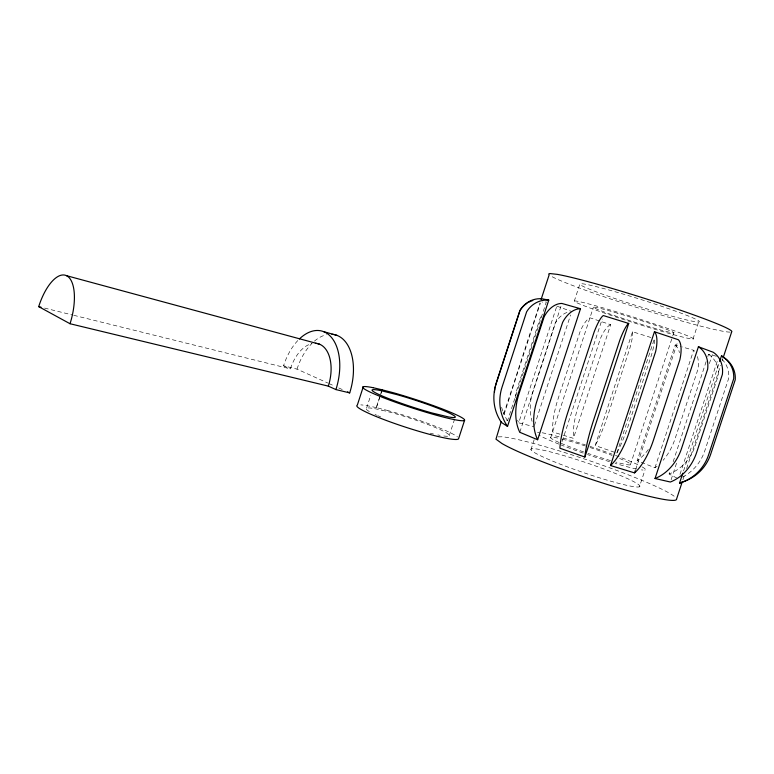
<?xml version="1.0" encoding="UTF-8"?>
<svg xmlns="http://www.w3.org/2000/svg" width="774" height="774" viewBox="0 0 774 774"><rect width="100%" height="100%" fill="white"/><g stroke="black" fill="none" stroke-linecap="round" stroke-linejoin="round"><path stroke-width="0.58" stroke-dasharray="3.87 2.9" d="M366.547 408.246L370.765 395.243M382.046 389.786L376.27 407.588L387.242 410.375M376.425 407.627L381.834 390.938M449.22 435.685L454.889 418.26M503.797 413.761L540 302.857M503.99 414.632L540.329 303.302M506.718 420.688L507.56 420.717L517.68 389.709M518.058 388.567L546.328 302.005A22.852 22.291 -64.4 0 0 542.206 302.121M556.448 307.259L518.696 422.827L534.07 426.668M519.789 432.289L561.518 304.598M574.318 301.047A62.578 2.641 17.6 0 1 661.141 326.193A62.578 2.641 17.6 0 1 670.487 333.797A62.578 2.641 17.6 0 1 575.74 302.208L574.318 301.047L579.89 284A62.597 3.589 17.5 0 1 667.072 308.139A62.597 3.589 17.5 0 1 675.934 317.253A62.597 3.589 17.5 0 1 581.245 285.383L579.89 284M534.437 425.545L570.602 314.95M530.906 449.684L534.166 439.719M550.672 437.784L593.445 307.104M562.118 441.49L602.23 319.004M563.085 435.162L573.428 438.355L610.676 324.693L600.353 321.268M616.839 453.1L654.436 338.615A22.107 3.183 -71.9 0 1 651.437 355.16L629.417 422.188A41.709 6.095 -71.5 0 1 616.839 453.1L595.206 445.534L632.532 331.746L653.285 338.248M630.384 464.806L672.354 337.135M672.722 335.993L673.844 332.588M657.078 466.19A42.56 26.064 -70 0 1 654.968 467.767L637.157 460.656L675.209 344.914L680.975 346.588M635.677 469.508L677.608 341.992M639.45 486.788A57.557 5.128 18.8 0 0 564.043 455.663A57.557 5.128 18.8 0 0 552.568 461.091A57.557 5.128 18.8 0 0 639.45 486.788L645.003 469.924M692.972 339.128L698.632 321.936M654.968 467.767L693.639 350.274L682.126 346.916M677.105 478.197L669.104 473.998L670.207 470.65M673.157 461.71L706.275 361.168M707.775 356.611L708.529 354.328L716.463 356.224M671.097 479.754L677.444 460.472M709.352 363.645L712.361 354.502M679.978 474.346L717.982 359.039M683.548 470.96L719.249 362.648M682.9 479.841L684.38 475.333M686.606 468.57L720.662 365.299M722.161 360.732L722.916 358.449M498.166 436.875L502.316 436.778A95.715 8.543 18.8 0 1 595.796 462.881A95.715 8.543 18.8 0 1 675.18 497.082M437.832 434.92L440.135 435.365M374.606 408.633L382.056 410.191M376.406 407.617L367.331 405.721A53.522 5.418 18 0 0 360.8 404.879M381.921 410.162L390.88 412.426A43.702 4.421 18 0 1 439.429 429.289A43.702 4.421 18 0 1 442.428 435.81M297.797 340.56A48.152 28.474 -75.7 0 0 283.545 365.783L297.013 369.13L327.741 382.995M44.544 308.071L72.582 315.008M73.743 315.299L290.376 368.888A34.898 20.627 -75.7 0 1 312.057 343.598M430.209 433.179L433.517 434.001M559.912 434.175L552.675 431.95A41.593 13.651 -72.7 0 1 558.093 398.813L579.949 332.017A22.03 7.111 -71.6 0 1 590.03 317.833L599.211 320.881M609.535 461.691L596.028 457.424A57.576 4.276 18.7 0 1 587.466 454.551M556.825 306.127L571.725 311.516M328.844 383.488L334.329 385.965M338.722 387.948L343.114 389.922M283.545 365.783L290.376 368.888M708.529 354.328A23.036 21.517 -71.5 0 1 718.291 375.564L694.946 446.366A42.889 40.2 -66.3 0 1 669.104 473.998M721.929 359.281A23.52 21.924 -71.5 0 1 728.663 378.428L704.833 450.691A43.789 40.964 -66.3 0 1 681.468 477.616M730.066 332.114A95.966 5.524 17.5 0 1 640.137 308.555L618.271 301.531A95.966 5.524 17.5 0 1 550.498 275.796M632.532 331.746A21.972 3.58 -72 0 1 629.842 348.281L607.987 414.903A41.448 6.86 -71.4 0 1 595.206 445.534M675.209 344.914A22.32 13.758 -72.3 0 1 679.466 352.741M566.984 312.444A22.204 16.554 -70.7 0 0 555.035 323.648L532.938 391.247A41.757 31.511 -75 0 0 532.086 421.375M610.676 324.693A21.943 7.488 -71.5 0 0 600.343 338.731L578.555 405.257A41.428 14.377 -72.8 0 0 573.428 438.355M693.639 350.274A22.669 13.719 -72.2 0 1 694.597 351.232M697.422 356.543A22.669 13.719 -72.2 0 1 697.867 369.537L675.131 438.587A42.56 26.064 -70 0 1 663.115 460.307M642.207 466.935A57.576 4.276 18.7 0 1 641.404 469.876M636.557 469.015A57.576 4.276 18.7 0 1 615.127 463.384M583.199 453.08A57.576 4.276 18.7 0 1 559.95 444.518M558.847 444.083A57.576 4.276 18.7 0 1 538.888 435.104M537.475 432.298A57.576 4.276 18.7 0 1 539.381 432.385M542.119 432.772A57.576 4.276 18.7 0 1 560.086 437.117M563.22 438.007A57.576 4.276 18.7 0 1 585.415 444.876M589.923 446.366A57.576 4.276 18.7 0 1 612.089 454.174M615.465 455.441A57.576 4.276 18.7 0 1 640.92 466.238M541.074 316.721A22.504 16.544 -70.7 0 0 540.068 318.472L517.7 386.981A42.328 31.511 -74.9 0 0 515.242 398.339M507.56 420.717A42.676 41.777 -89.4 0 1 503.129 412.039M502.761 411.013A42.676 41.777 -89.4 0 1 501.31 405.789M518.319 421.965A42.328 31.511 -74.9 0 1 517.622 420.214M648.322 449.491A41.902 26.123 -70 0 1 637.157 460.656M619.616 458.469A42.28 3.135 18.7 0 1 615.736 462.039M610.493 460.569A42.28 3.135 18.7 0 1 587.979 453.429M583.673 451.939A42.28 3.135 18.7 0 1 573.389 448.204L564.401 444.692A42.28 3.135 18.7 0 1 560.095 442.883M559.118 442.467A42.28 3.135 18.7 0 1 560.337 438.664M562.311 439.148A42.28 3.135 18.7 0 1 585.599 446.037M590.059 447.507A42.28 3.135 18.7 0 1 612.147 455.451M297.013 369.13A47.669 28.619 -75.8 0 1 311.999 343.366M314.418 341.141A47.669 28.619 -75.8 0 1 326.464 334.736M387.319 410.394A53.522 5.418 18 0 1 457.492 436.952M380.779 416.973A43.702 4.421 18 0 1 377.702 415.667M376.754 415.241A43.702 4.421 18 0 1 374.964 414.429M369.362 411.555A43.702 4.421 18 0 1 374.529 408.614M617.623 313.228L608.345 310.548A42.367 1.79 17.6 0 0 615.698 316.015A42.367 1.79 17.6 0 0 673.999 332.859A42.367 1.79 17.6 0 0 617.623 313.228"/><path stroke-width="1.16" d="M363.277 386.758L357.307 405.179A53.532 5.418 18 0 0 403.031 426.348A53.532 5.418 18 0 0 458.556 438.781L464.594 420.263M382.046 389.786L392.998 392.641A53.541 4.518 18 0 1 464.526 419.76A53.541 4.518 18 0 1 398.978 403.467A53.541 4.518 18 0 1 373.097 387.697M382.201 389.825L373.174 387.716M501.223 421.637L495.979 439.168L501.939 443.502A95.715 8.543 18.8 0 0 604.146 483.498A95.715 8.543 18.8 0 0 676.592 498.978L682.155 482.096A45.095 44.118 32.8 0 0 710.677 454.222L735.232 379.821A24.565 23.946 7.4 0 0 723.293 357.307L721.503 355.788L719.626 361.506M541.103 299.47L549.163 274.789A95.966 5.524 17.5 0 1 550.043 273.57L557.183 274.344A95.966 5.524 17.5 0 1 662.989 304.327A95.966 5.524 17.5 0 1 731.682 331.862L723.293 357.307M507.521 426.406L548.776 300.099L541.81 298.774A23.742 22.852 -73.3 0 0 520.118 310.229L496.105 383.836A43.895 42.086 -64.4 0 0 501.436 422.44L507.521 426.406A44.824 42.928 -64.5 0 1 502.094 386.99L526.63 311.796A24.255 23.317 -73.2 0 1 548.776 300.099M537.64 439.738L580.5 308.729L561.885 303.456A24.681 16.825 -72.6 0 0 544.151 316.779L518.919 394.043A45.25 30.447 -69.6 0 0 519.789 432.289L537.64 439.738A46.005 30.447 -69.6 0 1 536.962 400.913L562.65 322.323A25.107 16.834 -72.6 0 1 580.5 308.729M584.892 457.066L628.711 323.455L603.362 315.56A25.387 4.779 -72 0 0 594.122 332.065L567.942 412.029A46.285 8.543 -71.4 0 0 559.912 448.223L584.892 457.066A46.614 7.614 -71.4 0 1 593.397 420.756L619.81 340.212A25.571 4.257 -72 0 1 628.711 323.455M610.512 465.532L654.446 331.746L678.353 339.738A25.494 10.11 -71.3 0 1 679.862 359.804L653.449 440.106A46.44 18.063 -73 0 1 634.564 472.885L610.512 465.532A46.653 17.163 -73 0 0 629.069 432.473L655.588 351.783A25.61 9.607 -71.4 0 0 654.446 331.746M634.564 472.885L635.299 470.631M655.036 478.516L698.419 346.742L713.115 352.218A24.884 20.772 -69.2 0 1 722.384 374.423L696.677 452.374A45.56 37.462 -76.5 0 1 670.352 482.018L655.036 478.516A46.237 37.549 -76.4 0 0 681.575 448.378L707.649 369.217A25.261 20.83 -69.4 0 0 698.419 346.742M682.155 482.096L679.514 483.199L682.813 473.185M380.479 390.541L396.675 394.556A43.712 3.686 18 0 1 445.302 411.265A43.712 3.686 18 0 1 448.572 416.954L432.018 412.977A43.712 3.686 18 0 1 381.679 395.737A43.712 3.686 18 0 1 380.402 390.522M70.037 323.735A41.39 17.454 -74.8 0 0 66.883 275.883A41.39 17.454 -74.8 0 0 38.7 306.63L70.037 323.735L328.311 386.129L335.916 389.583L349.693 392.892A47.669 28.619 -75.8 0 0 331.92 334.281M38.7 306.63L41.032 307.21M66.458 275.66L319.594 344.217M323.648 331.64L337.135 335.432M347.507 391.905L349.693 392.892M721.503 355.788A25.068 24.449 7.1 0 1 733.684 378.776L708.626 454.754A46.005 45.027 33.7 0 1 679.514 483.199M527.084 303.214A23.307 22.698 -64.9 0 0 519.77 310.848L496.444 382.356A43.528 42.551 -88.7 0 0 495.06 387.706M528.903 302.131A23.307 22.698 -64.9 0 1 532.793 300.486M494.441 392.089A43.528 42.551 -88.7 0 1 494.867 388.8M315.376 343.308A34.898 20.627 -75.7 0 1 328.311 386.129M299.383 338.964A48.152 28.474 -75.7 0 1 332.627 338.935A48.152 28.474 -75.7 0 1 335.916 389.583"/></g></svg>
